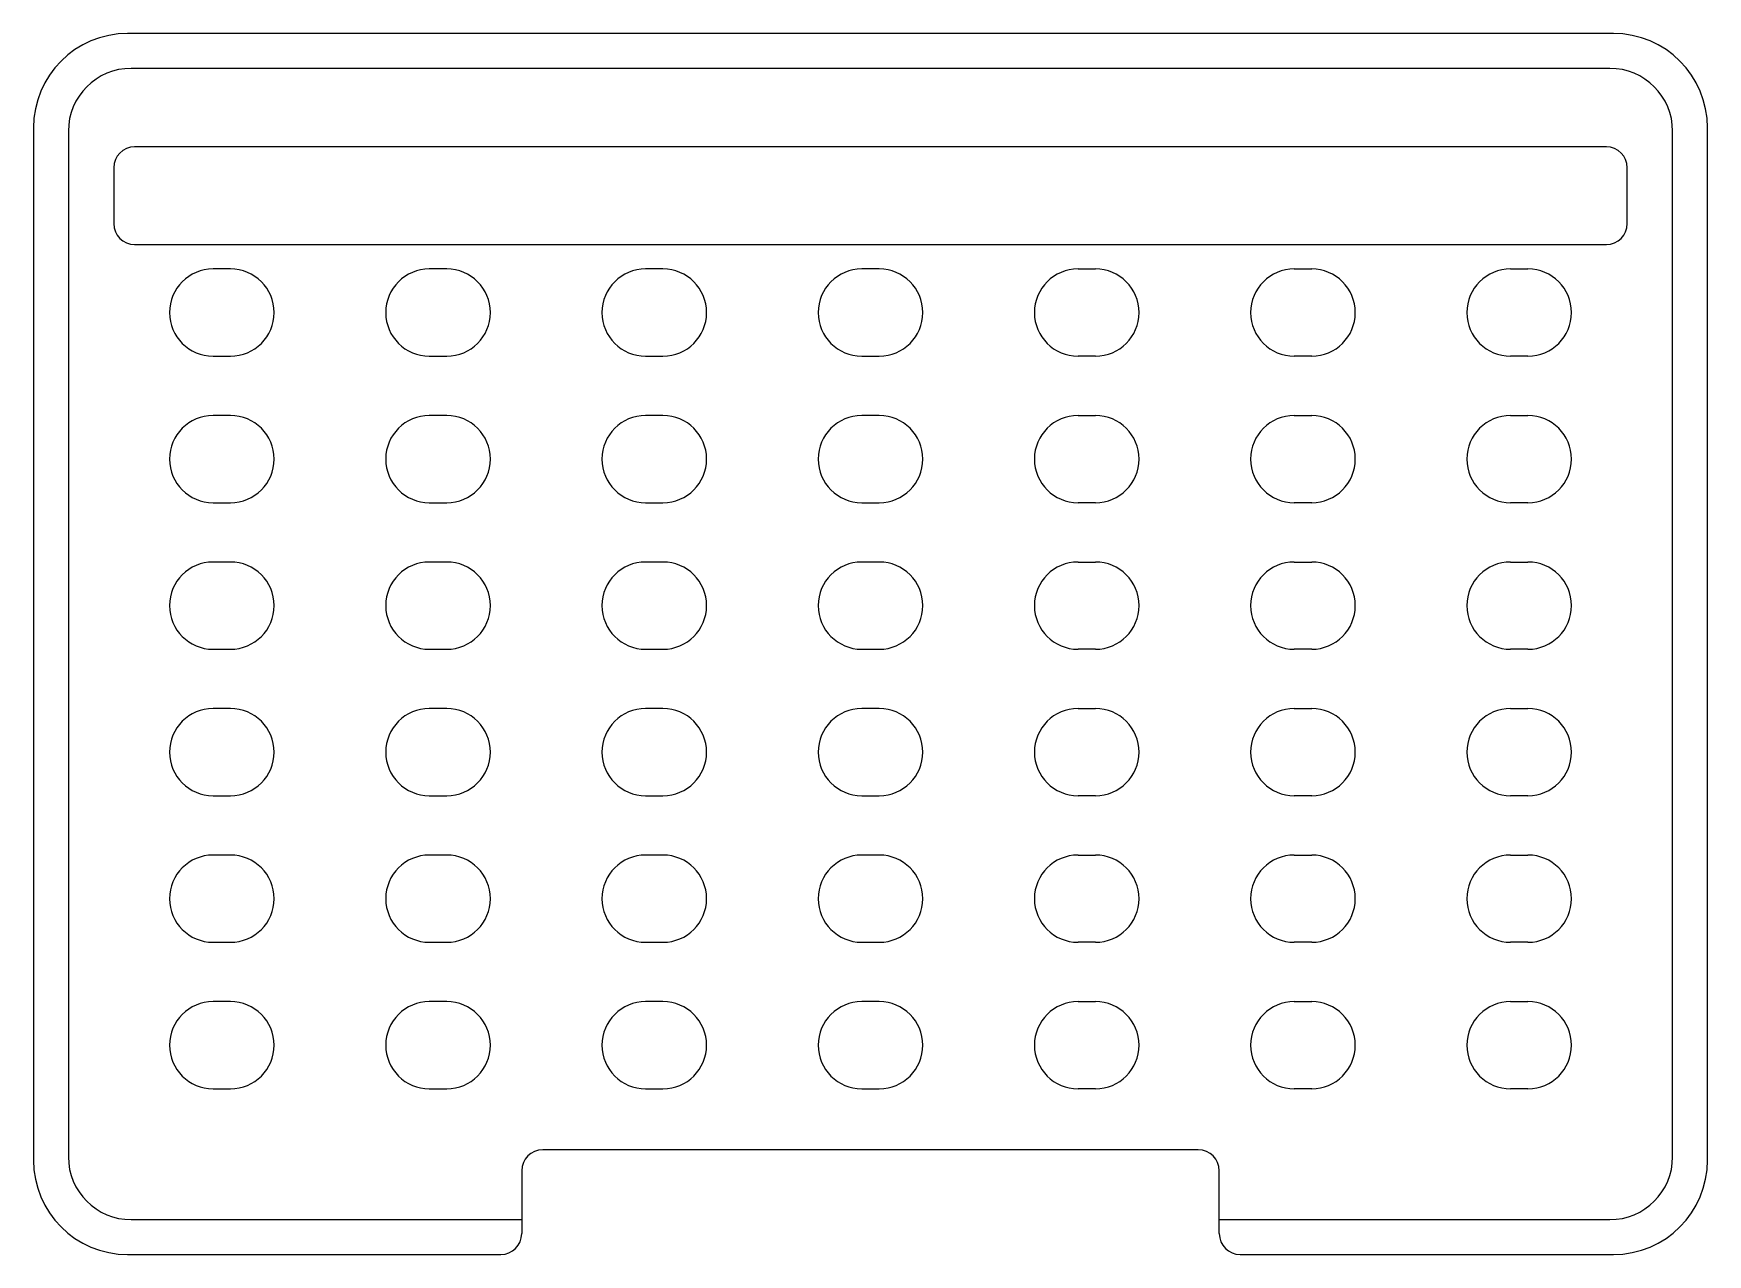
# Model space of a CAD drawing. Header units: millimetres. Extents: x -120 to 120, y -88 to 88.
import ezdxf

# ---------------------------------------------------------------- set-up
doc = ezdxf.new("R2010")
doc.units = ezdxf.units.MM
for name, color, linetype in [('material 2.0 pet-g', 7, 'Continuous'), ('profile', 2, 'Continuous'), ('slots', 4, 'Continuous')]:
    doc.layers.add(name, color=color, linetype=linetype)

msp = doc.modelspace()

# ---------------------------------------------------------------- linework, layer by layer
at = {"layer": 'material 2.0 pet-g'}
for p, q in [((106.5, 87.5), (-106.5, 87.5)), ((-120, 74), (-120, -74)), ((120, -74), (120, 74)), ((47, -72.5), (-47, -72.5)), ((-50, -75.5), (-50, -84.5)), ((50, -84.5), (50, -75.5)), ((-106.5, -87.5), (-53, -87.5)), ((53, -87.5), (106.5, -87.5))]:
    msp.add_line(p, q, dxfattribs=at)
for centre, radius, start, end in [((-106.5, 74), 13.5, 90, 180), ((106.5, 74), 13.5, 0, 90), ((-106.5, -74), 13.5, 180, 270), ((-47, -75.5), 3, 90, 180), ((47, -75.5), 3, 0, 90), ((106.5, -74), 13.5, 270, 0), ((-53, -84.5), 3, 270, 0), ((53, -84.5), 3, 180, 270)]:
    msp.add_arc(centre, radius, start, end, dxfattribs=at)
at = {"layer": 'profile'}
for p, q in [((106, 82.5), (-106, 82.5)), ((-115, 73.5), (-115, -73.5)), ((115, -73.5), (115, 73.5)), ((-106, -82.5), (-50, -82.5)), ((50, -82.5), (106, -82.5))]:
    msp.add_line(p, q, dxfattribs=at)
for centre, start, end in [((-106, 73.5), 90, 180), ((106, 73.5), 0, 90), ((-106, -73.5), 180, 270), ((106, -73.5), 270, 0)]:
    msp.add_arc(centre, 9, start, end, dxfattribs=at)
at = {"layer": 'slots'}
for p, q in [((105.5, 71.25), (-105.5, 71.25)), ((-108.5, 68.25), (-108.5, 60.25)), ((108.5, 60.25), (108.5, 68.25)), ((-105.5, 57.25), (105.5, 57.25)), ((-91.75, 53.75), (-94.25, 53.75)), ((-60.75, 53.75), (-63.25, 53.75)), ((-29.75, 53.75), (-32.25, 53.75)), ((1.25, 53.75), (-1.25, 53.75)), ((29.75, 53.75), (32.25, 53.75)), ((60.75, 53.75), (63.25, 53.75)), ((91.75, 53.75), (94.25, 53.75)), ((-94.25, 41.25), (-91.75, 41.25)), ((-63.25, 41.25), (-60.75, 41.25)), ((-32.25, 41.25), (-29.75, 41.25)), ((-1.25, 41.25), (1.25, 41.25)), ((32.25, 41.25), (29.75, 41.25)), ((63.25, 41.25), (60.75, 41.25)), ((94.25, 41.25), (91.75, 41.25)), ((-91.75, 32.75), (-94.25, 32.75)), ((-60.75, 32.75), (-63.25, 32.75)), ((-29.75, 32.75), (-32.25, 32.75)), ((1.25, 32.75), (-1.25, 32.75)), ((29.75, 32.75), (32.25, 32.75)), ((60.75, 32.75), (63.25, 32.75)), ((91.75, 32.75), (94.25, 32.75)), ((-94.25, 20.25), (-91.75, 20.25)), ((-63.25, 20.25), (-60.75, 20.25)), ((-32.25, 20.25), (-29.75, 20.25)), ((-1.25, 20.25), (1.25, 20.25)), ((32.25, 20.25), (29.75, 20.25)), ((63.25, 20.25), (60.75, 20.25)), ((94.25, 20.25), (91.75, 20.25)), ((-91.75, 11.75), (-94.25, 11.75)), ((-60.75, 11.75), (-63.25, 11.75)), ((-29.75, 11.75), (-32.25, 11.75)), ((1.25, 11.75), (-1.25, 11.75)), ((29.75, 11.75), (32.25, 11.75)), ((60.75, 11.75), (63.25, 11.75)), ((91.75, 11.75), (94.25, 11.75)), ((-94.25, -0.75), (-91.75, -0.75)), ((-63.25, -0.75), (-60.75, -0.75)), ((-32.25, -0.75), (-29.75, -0.75)), ((-1.25, -0.75), (1.25, -0.75)), ((32.25, -0.75), (29.75, -0.75)), ((63.25, -0.75), (60.75, -0.75)), ((94.25, -0.75), (91.75, -0.75)), ((-91.75, -9.25), (-94.25, -9.25)), ((-60.75, -9.25), (-63.25, -9.25)), ((-29.75, -9.25), (-32.25, -9.25)), ((1.25, -9.25), (-1.25, -9.25)), ((29.75, -9.25), (32.25, -9.25)), ((60.75, -9.25), (63.25, -9.25)), ((91.75, -9.25), (94.25, -9.25)), ((-94.25, -21.75), (-91.75, -21.75)), ((-63.25, -21.75), (-60.75, -21.75)), ((-32.25, -21.75), (-29.75, -21.75)), ((-1.25, -21.75), (1.25, -21.75)), ((32.25, -21.75), (29.75, -21.75)), ((63.25, -21.75), (60.75, -21.75)), ((94.25, -21.75), (91.75, -21.75)), ((-91.75, -30.25), (-94.25, -30.25)), ((-60.75, -30.25), (-63.25, -30.25)), ((-29.75, -30.25), (-32.25, -30.25)), ((1.25, -30.25), (-1.25, -30.25)), ((29.75, -30.25), (32.25, -30.25)), ((60.75, -30.25), (63.25, -30.25)), ((91.75, -30.25), (94.25, -30.25)), ((-94.25, -42.75), (-91.75, -42.75)), ((-63.25, -42.75), (-60.75, -42.75)), ((-32.25, -42.75), (-29.75, -42.75)), ((-1.25, -42.75), (1.25, -42.75)), ((32.25, -42.75), (29.75, -42.75)), ((63.25, -42.75), (60.75, -42.75)), ((94.25, -42.75), (91.75, -42.75)), ((-91.75, -51.25), (-94.25, -51.25)), ((-60.75, -51.25), (-63.25, -51.25)), ((-29.75, -51.25), (-32.25, -51.25)), ((1.25, -51.25), (-1.25, -51.25)), ((29.75, -51.25), (32.25, -51.25)), ((60.75, -51.25), (63.25, -51.25)), ((91.75, -51.25), (94.25, -51.25)), ((-94.25, -63.75), (-91.75, -63.75)), ((-63.25, -63.75), (-60.75, -63.75)), ((-32.25, -63.75), (-29.75, -63.75)), ((-1.25, -63.75), (1.25, -63.75)), ((32.25, -63.75), (29.75, -63.75)), ((63.25, -63.75), (60.75, -63.75)), ((94.25, -63.75), (91.75, -63.75))]:
    msp.add_line(p, q, dxfattribs=at)
for centre, radius, start, end in [((-105.5, 68.25), 3, 90, 180), ((105.5, 68.25), 3, 0, 90), ((-105.5, 60.25), 3, 180, 270), ((105.5, 60.25), 3, 270, 0), ((-94.25, 47.5), 6.25, 90, 270), ((-91.75, 47.5), 6.25, 270, 90), ((-63.25, 47.5), 6.25, 90, 270), ((-60.75, 47.5), 6.25, 270, 90), ((-32.25, 47.5), 6.25, 90, 270), ((-29.75, 47.5), 6.25, 270, 90), ((-1.25, 47.5), 6.25, 90, 270), ((1.25, 47.5), 6.25, 270, 90), ((29.75, 47.5), 6.25, 90, 270), ((32.25, 47.5), 6.25, 270, 90), ((60.75, 47.5), 6.25, 90, 270), ((63.25, 47.5), 6.25, 270, 90), ((91.75, 47.5), 6.25, 90, 270), ((94.25, 47.5), 6.25, 270, 90), ((-94.25, 26.5), 6.25, 90, 270), ((-91.75, 26.5), 6.25, 270, 90), ((-63.25, 26.5), 6.25, 90, 270), ((-60.75, 26.5), 6.25, 270, 90), ((-32.25, 26.5), 6.25, 90, 270), ((-29.75, 26.5), 6.25, 270, 90), ((-1.25, 26.5), 6.25, 90, 270), ((1.25, 26.5), 6.25, 270, 90), ((29.75, 26.5), 6.25, 90, 270), ((32.25, 26.5), 6.25, 270, 90), ((60.75, 26.5), 6.25, 90, 270), ((63.25, 26.5), 6.25, 270, 90), ((91.75, 26.5), 6.25, 90, 270), ((94.25, 26.5), 6.25, 270, 90), ((-94.25, 5.5), 6.25, 90, 270), ((-91.75, 5.5), 6.25, 270, 90), ((-63.25, 5.5), 6.25, 90, 270), ((-60.75, 5.5), 6.25, 270, 90), ((-32.25, 5.5), 6.25, 90, 270), ((-29.75, 5.5), 6.25, 270, 90), ((-1.25, 5.5), 6.25, 90, 270), ((1.25, 5.5), 6.25, 270, 90), ((29.75, 5.5), 6.25, 90, 270), ((32.25, 5.5), 6.25, 270, 90), ((60.75, 5.5), 6.25, 90, 270), ((63.25, 5.5), 6.25, 270, 90), ((91.75, 5.5), 6.25, 90, 270), ((94.25, 5.5), 6.25, 270, 90), ((-94.25, -15.5), 6.25, 90, 270), ((-91.75, -15.5), 6.25, 270, 90), ((-63.25, -15.5), 6.25, 90, 270), ((-60.75, -15.5), 6.25, 270, 90), ((-32.25, -15.5), 6.25, 90, 270), ((-29.75, -15.5), 6.25, 270, 90), ((-1.25, -15.5), 6.25, 90, 270), ((1.25, -15.5), 6.25, 270, 90), ((29.75, -15.5), 6.25, 90, 270), ((32.25, -15.5), 6.25, 270, 90), ((60.75, -15.5), 6.25, 90, 270), ((63.25, -15.5), 6.25, 270, 90), ((91.75, -15.5), 6.25, 90, 270), ((94.25, -15.5), 6.25, 270, 90), ((-94.25, -36.5), 6.25, 90, 270), ((-91.75, -36.5), 6.25, 270, 90), ((-63.25, -36.5), 6.25, 90, 270), ((-60.75, -36.5), 6.25, 270, 90), ((-32.25, -36.5), 6.25, 90, 270), ((-29.75, -36.5), 6.25, 270, 90), ((-1.25, -36.5), 6.25, 90, 270), ((1.25, -36.5), 6.25, 270, 90), ((29.75, -36.5), 6.25, 90, 270), ((32.25, -36.5), 6.25, 270, 90), ((60.75, -36.5), 6.25, 90, 270), ((63.25, -36.5), 6.25, 270, 90), ((91.75, -36.5), 6.25, 90, 270), ((94.25, -36.5), 6.25, 270, 90), ((-94.25, -57.5), 6.25, 90, 270), ((-91.75, -57.5), 6.25, 270, 90), ((-63.25, -57.5), 6.25, 90, 270), ((-60.75, -57.5), 6.25, 270, 90), ((-32.25, -57.5), 6.25, 90, 270), ((-29.75, -57.5), 6.25, 270, 90), ((-1.25, -57.5), 6.25, 90, 270), ((1.25, -57.5), 6.25, 270, 90), ((29.75, -57.5), 6.25, 90, 270), ((32.25, -57.5), 6.25, 270, 90), ((60.75, -57.5), 6.25, 90, 270), ((63.25, -57.5), 6.25, 270, 90), ((91.75, -57.5), 6.25, 90, 270), ((94.25, -57.5), 6.25, 270, 90)]:
    msp.add_arc(centre, radius, start, end, dxfattribs=at)

doc.saveas('drawing.dxf')
